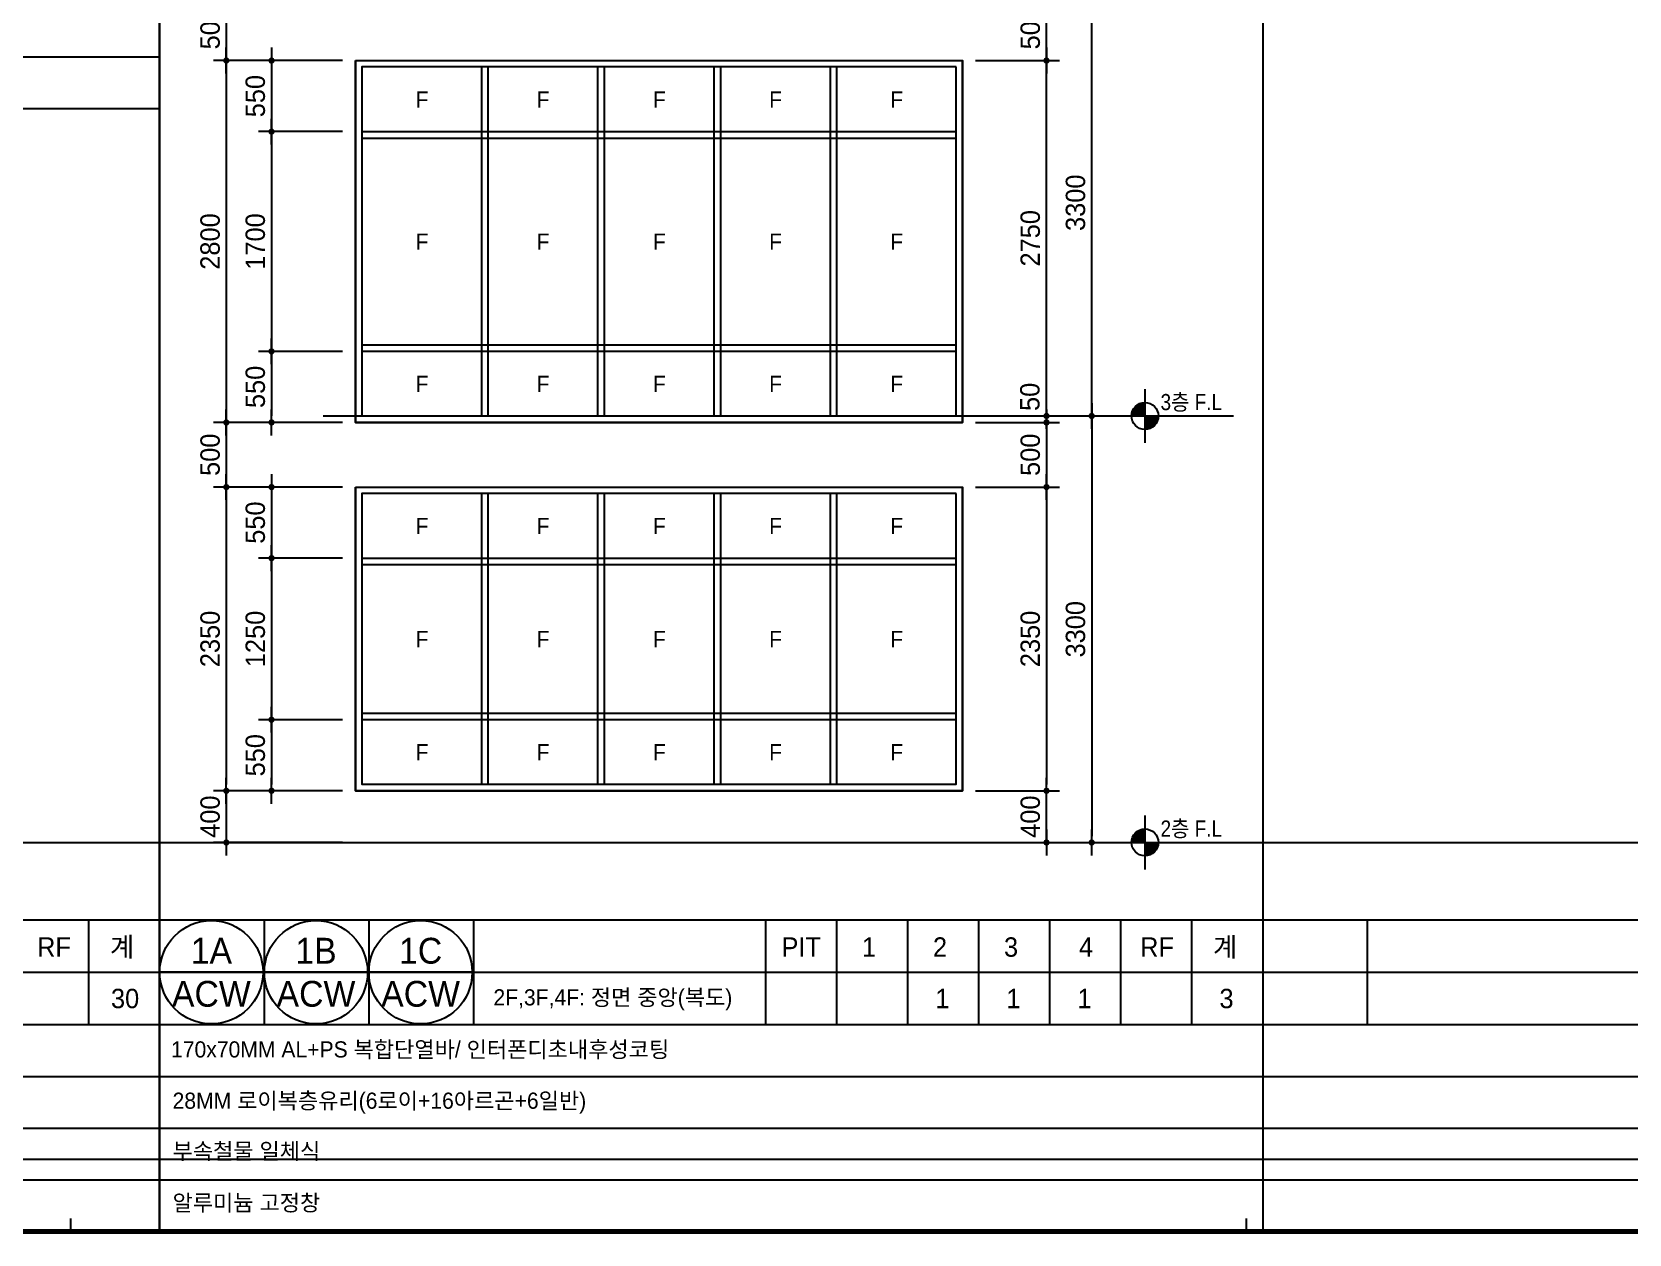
# Model space of a CAD drawing. Extents: x -25535497 to -25216507, y 8041684 to 8103002.
# Drawn here: x -25353125 to -25340760, y 8058811 to 8068112 of the extents above; entities that cross this region are included whole.
import ezdxf
from ezdxf.enums import TextEntityAlignment as Align

# ---------------------------------------------------------------- set-up
doc = ezdxf.new("R2010")
doc.units = 0
doc.header["$MEASUREMENT"] = 0
doc.linetypes.add('DASHDOT', pattern=[22, 20, -1, 0, -1])
doc.layers.get('Defpoints').update_dxf_attribs({"color": 45})
for name, color, linetype in [('0_form', 8, 'Continuous'), ('0_SYM', 7, 'Continuous'), ('A_WID', 4, 'Continuous'), ('DIM', 7, 'Continuous'), ('FIN', 6, 'Continuous'), ('SYM', 7, 'Continuous'), ('text', 7, 'Continuous')]:
    doc.layers.add(name, color=color, linetype=linetype)
doc.styles.add('songdoh', font='')
doc.styles.add('돋움', font='')
doc.styles.get('songdoh').set_extended_font_data('Dotum')
doc.styles.get('돋움').set_extended_font_data('Dotum')
doc.dimstyles.new('DONGWOO', dxfattribs={"dimscale": 300, "dimtxt": 3, "dimasz": 1, "dimexe": 2, "dimexo": 2, "dimgap": 1, "dimtad": 1, "dimdec": 0, "dimzin": 11, "dimdsep": 46, "dimtxsty": 'songdoh', "dimblk": 'DOT-6', "dimcen": 2, "dimdle": 2, "dimclrd": 256, "dimclre": 256, "dimclrt": 3, "dimadec": 0, "dimazin": 0, "dimtfac": 1, "dimtdec": 0, "dimtix": 1, "dimtmove": 2, "dimatfit": 3, "dimldrblk": 'DOT', "dimfxl": 2, "dimtolj": 1, "dimtzin": 11, "dimarcsym": 0})

# ---------------------------------------------------------------- blocks, each defined once
blk = doc.blocks.new('창호표')
at = {"layer": '0_form', "color": 3}
for p, q in [((0, 278), (8540, 278)), ((0, -6000), (8540, -6000)), ((0, -8410), (8540, -8410))]:
    blk.add_line(p, q, dxfattribs=at)
at = {"layer": '0_form', "color": 7}
for p, q in [((0, 278), (0, -8410)), ((8540, 278), (8540, -8410)), ((4690, -6000), (4690, -6810)), ((5240, -6000), (5240, -6810)), ((5790, -6000), (5790, -6810)), ((6340, -6000), (6340, -6810)), ((6890, -6000), (6890, -6810)), ((7440, -6000), (7440, -6810)), ((7990, -6000), (7990, -6810)), ((0, -6405), (8540, -6405)), ((0, -6810), (8540, -6810)), ((0, -7210), (8540, -7210)), ((0, -7610), (8540, -7610)), ((0, -8010), (8540, -8010))]:
    blk.add_line(p, q, dxfattribs=at)
at = {"layer": '0_form', "color": 1, "linetype": 'DASHDOT'}
blk.add_line((0, -5400), (8540, -5400), dxfattribs=at)
at = {"layer": '0_form'}
blk.add_line((810, -6000), (810, -6810), dxfattribs=at)
at = {"layer": '0_form', "color": 3, "style": '돋움'}
for s, p in [('PIT', (4967, -6284)), ('4', (7172, -6284)), ('RF', (7722, -6284))]:
    blk.add_text(s, height=150, dxfattribs=at).set_placement(p, align=Align.CENTER)
for s, p in [('1', (5437, -6284)), ('2', (5987, -6284)), ('3', (6537, -6284)), ('계', (8155, -6284))]:
    blk.add_text(s, height=150, dxfattribs=at).set_placement(p)
blk = doc.blocks.new('KMS_SHEET$0$김천 도면폼(XR)')
at = {"color": 55}
for p, q in [((22686, 3218), (22686, 3380)), ((40870, 3218), (40870, 3380))]:
    blk.add_line(p, q, dxfattribs=at)
at = {"color": 2, "const_width": 79.9}
blk.add_lwpolyline([(83232, 3182), (4501, 3182), (4501, 58666), (83232, 58666)], close=True, dxfattribs=at)
at = {"layer": 'Defpoints', "ltscale": 2}
blk.add_lwpolyline([(5500, 57780), (74243, 57780), (74243, 4293), (5500, 4293)], close=True, dxfattribs=at)
blk = doc.blocks.new('KMS_SHEET', base_point=(2746843.44, 1131951.81))
at = {"xscale": 0.0100119047570738, "yscale": 0.0100119047570738, "zscale": 0.0100119047570738}
blk.add_blockref('KMS_SHEET$0$김천 도면폼(XR)', (2746832.63, 1131939.2), dxfattribs=at)
blk = doc.blocks.new('DOOR')
at = {"color": 0}
blk.add_line((-44282, 44513), (-45482, 44513), dxfattribs=at)
at = {"color": 0, "linetype": 'Continuous'}
blk.add_circle((-44882, 44513), 600, dxfattribs=at)
at = {"layer": 'Defpoints', "style": '돋움', "width": 0.8}
blk.add_attdef('크기', text='', height=169, dxfattribs=at).set_placement((-44882, 44513), align=Align.MIDDLE_CENTER)
at = {"layer": 'SYM', "color": 3, "style": 'songdoh'}
for tag, p in [('번호', (-44882, 44763)), ('종류', (-44882, 44263))]:
    blk.add_attdef(tag, text='', height=300, dxfattribs=at).set_placement(p, align=Align.MIDDLE_CENTER)
blk = doc.blocks.new('_Dot')
at = {"color": 0, "linetype": 'ByBlock', "lineweight": -2}
blk.add_line((-0.5, 0), (-1, 0), dxfattribs=at)
at = {"color": 0, "linetype": 'ByBlock', "const_width": 0.5}
blk.add_lwpolyline([(-0.25, 0, 1), (0.25, 0, 1)], format="xyb", close=True, dxfattribs=at)
blk = doc.blocks.new('DOT-6')
at = {"layer": 'DIM', "color": 7, "ltscale": 0.5}
blk.add_line((2, 0), (-2, 0), dxfattribs=at)
at = {"layer": 'DIM', "color": 7, "ltscale": 0.5, "xscale": 0.9680000000043946, "yscale": 0.9680000000043946, "zscale": 0.9680000000043946}
blk.add_blockref('_Dot', (0, 0), dxfattribs=at)
blk = doc.blocks.new('*D198')
at = {"layer": 'Defpoints', "color": 0, "linetype": 'Continuous'}
for p in [(-25350620, 8067891), (-25351270, 8067341), (-25350620, 8067341)]:
    blk.add_point(p, dxfattribs=at)
at = {"layer": 'DIM', "linetype": 'Continuous', "lineweight": -2}
for p, q in [((-25350720, 8067891), (-25351370, 8067891)), ((-25351270, 8067841), (-25351270, 8067391)), ((-25350720, 8067341), (-25351370, 8067341))]:
    blk.add_line(p, q, dxfattribs=at)
at = {"layer": 'DIM', "linetype": 'Continuous', "lineweight": -2, "xscale": 50, "yscale": 50, "zscale": 50}
for p, rotation in [((-25351270, 8067891), 90), ((-25351270, 8067341), 270)]:
    blk.add_blockref('DOT-6', p, dxfattribs=dict(at, rotation=rotation))
at = {"layer": 'DIM', "color": 3, "linetype": 'Continuous', "insert": (-25351395, 8067616), "char_height": 150, "attachment_point": 5, "rotation": 90, "style": 'songdoh'}
blk.add_mtext('\\A1;550', dxfattribs=at)
blk = doc.blocks.new('*D199')
at = {"layer": 'Defpoints', "color": 0, "linetype": 'Continuous'}
for p in [(-25350620, 8067341), (-25351270, 8065641), (-25350620, 8065641)]:
    blk.add_point(p, dxfattribs=at)
at = {"layer": 'DIM', "linetype": 'Continuous', "lineweight": -2}
for p, q in [((-25350720, 8067341), (-25351370, 8067341)), ((-25351270, 8067291), (-25351270, 8065691)), ((-25350720, 8065641), (-25351370, 8065641))]:
    blk.add_line(p, q, dxfattribs=at)
at = {"layer": 'DIM', "linetype": 'Continuous', "lineweight": -2, "xscale": 50, "yscale": 50, "zscale": 50}
for p, rotation in [((-25351270, 8067341), 90), ((-25351270, 8065641), 270)]:
    blk.add_blockref('DOT-6', p, dxfattribs=dict(at, rotation=rotation))
at = {"layer": 'DIM', "color": 3, "linetype": 'Continuous', "insert": (-25351395, 8066491), "char_height": 150, "attachment_point": 5, "rotation": 90, "style": 'songdoh'}
blk.add_mtext('\\A1;1700', dxfattribs=at)
blk = doc.blocks.new('*D200')
at = {"layer": 'Defpoints', "color": 0, "linetype": 'Continuous'}
for p in [(-25350620, 8065641), (-25351270, 8065091), (-25350620, 8065091)]:
    blk.add_point(p, dxfattribs=at)
at = {"layer": 'DIM', "linetype": 'Continuous', "lineweight": -2}
for p, q in [((-25350720, 8065641), (-25351370, 8065641)), ((-25351270, 8065591), (-25351270, 8065141)), ((-25350720, 8065091), (-25351370, 8065091))]:
    blk.add_line(p, q, dxfattribs=at)
at = {"layer": 'DIM', "linetype": 'Continuous', "lineweight": -2, "xscale": 50, "yscale": 50, "zscale": 50}
for p, rotation in [((-25351270, 8065641), 90), ((-25351270, 8065091), 270)]:
    blk.add_blockref('DOT-6', p, dxfattribs=dict(at, rotation=rotation))
at = {"layer": 'DIM', "color": 3, "linetype": 'Continuous', "insert": (-25351395, 8065366), "char_height": 150, "attachment_point": 5, "rotation": 90, "style": 'songdoh'}
blk.add_mtext('\\A1;550', dxfattribs=at)
blk = doc.blocks.new('*D201')
at = {"layer": 'Defpoints', "color": 0, "linetype": 'Continuous'}
for p in [(-25350620, 8064591), (-25351270, 8064041), (-25350620, 8064041)]:
    blk.add_point(p, dxfattribs=at)
at = {"layer": 'DIM', "linetype": 'Continuous', "lineweight": -2}
for p, q in [((-25350720, 8064591), (-25351370, 8064591)), ((-25351270, 8064541), (-25351270, 8064091)), ((-25350720, 8064041), (-25351370, 8064041))]:
    blk.add_line(p, q, dxfattribs=at)
at = {"layer": 'DIM', "linetype": 'Continuous', "lineweight": -2, "xscale": 50, "yscale": 50, "zscale": 50}
for p, rotation in [((-25351270, 8064591), 90), ((-25351270, 8064041), 270)]:
    blk.add_blockref('DOT-6', p, dxfattribs=dict(at, rotation=rotation))
at = {"layer": 'DIM', "color": 3, "linetype": 'Continuous', "insert": (-25351395, 8064316), "char_height": 150, "attachment_point": 5, "rotation": 90, "style": 'songdoh'}
blk.add_mtext('\\A1;550', dxfattribs=at)
blk = doc.blocks.new('*D202')
at = {"layer": 'Defpoints', "color": 0, "linetype": 'Continuous'}
for p in [(-25350620, 8064041), (-25351270, 8062791), (-25350620, 8062791)]:
    blk.add_point(p, dxfattribs=at)
at = {"layer": 'DIM', "linetype": 'Continuous', "lineweight": -2}
for p, q in [((-25350720, 8064041), (-25351370, 8064041)), ((-25351270, 8063991), (-25351270, 8062841)), ((-25350720, 8062791), (-25351370, 8062791))]:
    blk.add_line(p, q, dxfattribs=at)
at = {"layer": 'DIM', "linetype": 'Continuous', "lineweight": -2, "xscale": 50, "yscale": 50, "zscale": 50}
for p, rotation in [((-25351270, 8064041), 90), ((-25351270, 8062791), 270)]:
    blk.add_blockref('DOT-6', p, dxfattribs=dict(at, rotation=rotation))
at = {"layer": 'DIM', "color": 3, "linetype": 'Continuous', "insert": (-25351395, 8063416), "char_height": 150, "attachment_point": 5, "rotation": 90, "style": 'songdoh'}
blk.add_mtext('\\A1;1250', dxfattribs=at)
blk = doc.blocks.new('*D203')
at = {"layer": 'Defpoints', "color": 0, "linetype": 'Continuous'}
for p in [(-25350620, 8062791), (-25351270, 8062241), (-25350620, 8062241)]:
    blk.add_point(p, dxfattribs=at)
at = {"layer": 'DIM', "linetype": 'Continuous', "lineweight": -2}
for p, q in [((-25350720, 8062791), (-25351370, 8062791)), ((-25351270, 8062741), (-25351270, 8062291)), ((-25350720, 8062241), (-25351370, 8062241))]:
    blk.add_line(p, q, dxfattribs=at)
at = {"layer": 'DIM', "linetype": 'Continuous', "lineweight": -2, "xscale": 50, "yscale": 50, "zscale": 50}
for p, rotation in [((-25351270, 8062791), 90), ((-25351270, 8062241), 270)]:
    blk.add_blockref('DOT-6', p, dxfattribs=dict(at, rotation=rotation))
at = {"layer": 'DIM', "color": 3, "linetype": 'Continuous', "insert": (-25351395, 8062516), "char_height": 150, "attachment_point": 5, "rotation": 90, "style": 'songdoh'}
blk.add_mtext('\\A1;550', dxfattribs=at)
blk = doc.blocks.new('*D204')
at = {"layer": 'Defpoints', "color": 0, "linetype": 'Continuous'}
for p in [(-25350620, 8062241), (-25351620, 8061841), (-25350620, 8061841)]:
    blk.add_point(p, dxfattribs=at)
at = {"layer": 'DIM', "linetype": 'Continuous', "lineweight": -2}
for p, q in [((-25351620, 8062291), (-25351620, 8062341)), ((-25350720, 8062241), (-25351720, 8062241)), ((-25351620, 8062241), (-25351620, 8061841)), ((-25350720, 8061841), (-25351720, 8061841)), ((-25351620, 8061791), (-25351620, 8061741))]:
    blk.add_line(p, q, dxfattribs=at)
at = {"layer": 'DIM', "linetype": 'Continuous', "lineweight": -2, "xscale": 50, "yscale": 50, "zscale": 50}
for p, rotation in [((-25351620, 8062241), 270), ((-25351620, 8061841), 90)]:
    blk.add_blockref('DOT-6', p, dxfattribs=dict(at, rotation=rotation))
at = {"layer": 'DIM', "color": 3, "linetype": 'Continuous', "insert": (-25351745, 8062041), "char_height": 150, "attachment_point": 5, "rotation": 90, "style": 'songdoh'}
blk.add_mtext('\\A1;400', dxfattribs=at)
blk = doc.blocks.new('*D205')
at = {"layer": 'Defpoints', "color": 0, "linetype": 'Continuous'}
for p in [(-25350620, 8068391), (-25351620, 8067891), (-25350620, 8067891)]:
    blk.add_point(p, dxfattribs=at)
at = {"layer": 'DIM', "linetype": 'Continuous', "lineweight": -2}
for p, q in [((-25350720, 8068391), (-25351720, 8068391)), ((-25351620, 8068341), (-25351620, 8067941)), ((-25350720, 8067891), (-25351720, 8067891))]:
    blk.add_line(p, q, dxfattribs=at)
at = {"layer": 'DIM', "linetype": 'Continuous', "lineweight": -2, "xscale": 50, "yscale": 50, "zscale": 50}
for p, rotation in [((-25351620, 8068391), 90), ((-25351620, 8067891), 270)]:
    blk.add_blockref('DOT-6', p, dxfattribs=dict(at, rotation=rotation))
at = {"layer": 'DIM', "color": 3, "linetype": 'Continuous', "insert": (-25351745, 8068141), "char_height": 150, "attachment_point": 5, "rotation": 90, "style": 'songdoh'}
blk.add_mtext('\\A1;500', dxfattribs=at)
blk = doc.blocks.new('*D206')
at = {"layer": 'Defpoints', "color": 0, "linetype": 'Continuous'}
for p in [(-25350620, 8067891), (-25351620, 8065091), (-25350620, 8065091)]:
    blk.add_point(p, dxfattribs=at)
at = {"layer": 'DIM', "linetype": 'Continuous', "lineweight": -2}
for p, q in [((-25350720, 8067891), (-25351720, 8067891)), ((-25351620, 8067841), (-25351620, 8065141)), ((-25350720, 8065091), (-25351720, 8065091))]:
    blk.add_line(p, q, dxfattribs=at)
at = {"layer": 'DIM', "linetype": 'Continuous', "lineweight": -2, "xscale": 50, "yscale": 50, "zscale": 50}
for p, rotation in [((-25351620, 8067891), 90), ((-25351620, 8065091), 270)]:
    blk.add_blockref('DOT-6', p, dxfattribs=dict(at, rotation=rotation))
at = {"layer": 'DIM', "color": 3, "linetype": 'Continuous', "insert": (-25351745, 8066491), "char_height": 150, "attachment_point": 5, "rotation": 90, "style": 'songdoh'}
blk.add_mtext('\\A1;2800', dxfattribs=at)
blk = doc.blocks.new('*D207')
at = {"layer": 'Defpoints', "color": 0, "linetype": 'Continuous'}
for p in [(-25350620, 8065091), (-25351620, 8064591), (-25350620, 8064591)]:
    blk.add_point(p, dxfattribs=at)
at = {"layer": 'DIM', "linetype": 'Continuous', "lineweight": -2}
for p, q in [((-25350720, 8065091), (-25351720, 8065091)), ((-25351620, 8065041), (-25351620, 8064641)), ((-25350720, 8064591), (-25351720, 8064591))]:
    blk.add_line(p, q, dxfattribs=at)
at = {"layer": 'DIM', "linetype": 'Continuous', "lineweight": -2, "xscale": 50, "yscale": 50, "zscale": 50}
for p, rotation in [((-25351620, 8065091), 90), ((-25351620, 8064591), 270)]:
    blk.add_blockref('DOT-6', p, dxfattribs=dict(at, rotation=rotation))
at = {"layer": 'DIM', "color": 3, "linetype": 'Continuous', "insert": (-25351745, 8064841), "char_height": 150, "attachment_point": 5, "rotation": 90, "style": 'songdoh'}
blk.add_mtext('\\A1;500', dxfattribs=at)
blk = doc.blocks.new('*D208')
at = {"layer": 'Defpoints', "color": 0, "linetype": 'Continuous'}
for p in [(-25350620, 8064591), (-25351620, 8062241), (-25350620, 8062241)]:
    blk.add_point(p, dxfattribs=at)
at = {"layer": 'DIM', "linetype": 'Continuous', "lineweight": -2}
for p, q in [((-25350720, 8064591), (-25351720, 8064591)), ((-25351620, 8064541), (-25351620, 8062291)), ((-25350720, 8062241), (-25351720, 8062241))]:
    blk.add_line(p, q, dxfattribs=at)
at = {"layer": 'DIM', "linetype": 'Continuous', "lineweight": -2, "xscale": 50, "yscale": 50, "zscale": 50}
for p, rotation in [((-25351620, 8064591), 90), ((-25351620, 8062241), 270)]:
    blk.add_blockref('DOT-6', p, dxfattribs=dict(at, rotation=rotation))
at = {"layer": 'DIM', "color": 3, "linetype": 'Continuous', "insert": (-25351745, 8063416), "char_height": 150, "attachment_point": 5, "rotation": 90, "style": 'songdoh'}
blk.add_mtext('\\A1;2350', dxfattribs=at)
blk = doc.blocks.new('*D209')
at = {"layer": 'Defpoints', "color": 0, "linetype": 'Continuous'}
for p in [(-25345920, 8065141), (-25345920, 8061841), (-25344920, 8061841)]:
    blk.add_point(p, dxfattribs=at)
at = {"layer": 'DIM', "linetype": 'Continuous', "lineweight": -2}
for p, q in [((-25345820, 8065141), (-25344820, 8065141)), ((-25344920, 8065091), (-25344920, 8061891)), ((-25345820, 8061841), (-25344820, 8061841))]:
    blk.add_line(p, q, dxfattribs=at)
at = {"layer": 'DIM', "linetype": 'Continuous', "lineweight": -2, "xscale": 50, "yscale": 50, "zscale": 50}
for p, rotation in [((-25344920, 8065141), 90), ((-25344920, 8061841), 270)]:
    blk.add_blockref('DOT-6', p, dxfattribs=dict(at, rotation=rotation))
at = {"layer": 'DIM', "color": 3, "linetype": 'Continuous', "insert": (-25345045, 8063491), "char_height": 150, "attachment_point": 5, "rotation": 90, "style": 'songdoh'}
blk.add_mtext('\\A1;3300', dxfattribs=at)
blk = doc.blocks.new('*D210')
at = {"layer": 'Defpoints', "color": 0, "linetype": 'Continuous'}
for p in [(-25345920, 8065141), (-25345920, 8065091), (-25345270, 8065091)]:
    blk.add_point(p, dxfattribs=at)
at = {"layer": 'DIM', "linetype": 'Continuous', "lineweight": -2}
for p, q in [((-25345270, 8065191), (-25345270, 8065241)), ((-25345820, 8065141), (-25345170, 8065141)), ((-25345270, 8065141), (-25345270, 8065091)), ((-25345820, 8065091), (-25345170, 8065091)), ((-25345270, 8065041), (-25345270, 8064991))]:
    blk.add_line(p, q, dxfattribs=at)
at = {"layer": 'DIM', "linetype": 'Continuous', "lineweight": -2, "xscale": 50, "yscale": 50, "zscale": 50}
for p, rotation in [((-25345270, 8065141), 270), ((-25345270, 8065091), 90)]:
    blk.add_blockref('DOT-6', p, dxfattribs=dict(at, rotation=rotation))
at = {"layer": 'DIM', "color": 3, "linetype": 'Continuous', "insert": (-25345398, 8065289), "char_height": 150, "attachment_point": 5, "rotation": 90, "style": 'songdoh'}
blk.add_mtext('\\A1;50', dxfattribs=at)
blk = doc.blocks.new('*D211')
at = {"layer": 'Defpoints', "color": 0, "linetype": 'Continuous'}
for p in [(-25345920, 8068441), (-25344920, 8068441), (-25345920, 8065141)]:
    blk.add_point(p, dxfattribs=at)
at = {"layer": 'DIM', "linetype": 'Continuous', "lineweight": -2}
for p, q in [((-25345820, 8068441), (-25344820, 8068441)), ((-25344920, 8065191), (-25344920, 8068391)), ((-25345820, 8065141), (-25344820, 8065141))]:
    blk.add_line(p, q, dxfattribs=at)
at = {"layer": 'DIM', "linetype": 'Continuous', "lineweight": -2, "xscale": 50, "yscale": 50, "zscale": 50}
for p, rotation in [((-25344920, 8068441), 90), ((-25344920, 8065141), 270)]:
    blk.add_blockref('DOT-6', p, dxfattribs=dict(at, rotation=rotation))
at = {"layer": 'DIM', "color": 3, "linetype": 'Continuous', "insert": (-25345045, 8066791), "char_height": 150, "attachment_point": 5, "rotation": 90, "style": 'songdoh'}
blk.add_mtext('\\A1;3300', dxfattribs=at)
blk = doc.blocks.new('*D215')
at = {"layer": 'Defpoints', "color": 0, "linetype": 'Continuous'}
for p in [(-25345920, 8068391), (-25345270, 8068391), (-25345920, 8067891)]:
    blk.add_point(p, dxfattribs=at)
at = {"layer": 'DIM', "linetype": 'Continuous', "lineweight": -2}
for p, q in [((-25345820, 8068391), (-25345170, 8068391)), ((-25345270, 8067941), (-25345270, 8068341)), ((-25345820, 8067891), (-25345170, 8067891))]:
    blk.add_line(p, q, dxfattribs=at)
at = {"layer": 'DIM', "linetype": 'Continuous', "lineweight": -2, "xscale": 50, "yscale": 50, "zscale": 50}
for p, rotation in [((-25345270, 8068391), 90), ((-25345270, 8067891), 270)]:
    blk.add_blockref('DOT-6', p, dxfattribs=dict(at, rotation=rotation))
at = {"layer": 'DIM', "color": 3, "linetype": 'Continuous', "insert": (-25345395, 8068141), "char_height": 150, "attachment_point": 5, "rotation": 90, "style": 'songdoh'}
blk.add_mtext('\\A1;500', dxfattribs=at)
blk = doc.blocks.new('*D216')
at = {"layer": 'Defpoints', "color": 0, "linetype": 'Continuous'}
for p in [(-25345920, 8067891), (-25345270, 8067891), (-25345920, 8065141)]:
    blk.add_point(p, dxfattribs=at)
at = {"layer": 'DIM', "linetype": 'Continuous', "lineweight": -2}
for p, q in [((-25345820, 8067891), (-25345170, 8067891)), ((-25345270, 8065191), (-25345270, 8067841)), ((-25345820, 8065141), (-25345170, 8065141))]:
    blk.add_line(p, q, dxfattribs=at)
at = {"layer": 'DIM', "linetype": 'Continuous', "lineweight": -2, "xscale": 50, "yscale": 50, "zscale": 50}
for p, rotation in [((-25345270, 8067891), 90), ((-25345270, 8065141), 270)]:
    blk.add_blockref('DOT-6', p, dxfattribs=dict(at, rotation=rotation))
at = {"layer": 'DIM', "color": 3, "linetype": 'Continuous', "insert": (-25345395, 8066516), "char_height": 150, "attachment_point": 5, "rotation": 90, "style": 'songdoh'}
blk.add_mtext('\\A1;2750', dxfattribs=at)
blk = doc.blocks.new('*D217')
at = {"layer": 'Defpoints', "color": 0, "linetype": 'Continuous'}
for p in [(-25345920, 8065091), (-25345920, 8064591), (-25345270, 8064591)]:
    blk.add_point(p, dxfattribs=at)
at = {"layer": 'DIM', "linetype": 'Continuous', "lineweight": -2}
for p, q in [((-25345820, 8065091), (-25345170, 8065091)), ((-25345270, 8065041), (-25345270, 8064641)), ((-25345820, 8064591), (-25345170, 8064591))]:
    blk.add_line(p, q, dxfattribs=at)
at = {"layer": 'DIM', "linetype": 'Continuous', "lineweight": -2, "xscale": 50, "yscale": 50, "zscale": 50}
for p, rotation in [((-25345270, 8065091), 90), ((-25345270, 8064591), 270)]:
    blk.add_blockref('DOT-6', p, dxfattribs=dict(at, rotation=rotation))
at = {"layer": 'DIM', "color": 3, "linetype": 'Continuous', "insert": (-25345395, 8064841), "char_height": 150, "attachment_point": 5, "rotation": 90, "style": 'songdoh'}
blk.add_mtext('\\A1;500', dxfattribs=at)
blk = doc.blocks.new('*D218')
at = {"layer": 'Defpoints', "color": 0, "linetype": 'Continuous'}
for p in [(-25345920, 8064591), (-25345920, 8062241), (-25345270, 8062241)]:
    blk.add_point(p, dxfattribs=at)
at = {"layer": 'DIM', "linetype": 'Continuous', "lineweight": -2}
for p, q in [((-25345820, 8064591), (-25345170, 8064591)), ((-25345270, 8064541), (-25345270, 8062291)), ((-25345820, 8062241), (-25345170, 8062241))]:
    blk.add_line(p, q, dxfattribs=at)
at = {"layer": 'DIM', "linetype": 'Continuous', "lineweight": -2, "xscale": 50, "yscale": 50, "zscale": 50}
for p, rotation in [((-25345270, 8064591), 90), ((-25345270, 8062241), 270)]:
    blk.add_blockref('DOT-6', p, dxfattribs=dict(at, rotation=rotation))
at = {"layer": 'DIM', "color": 3, "linetype": 'Continuous', "insert": (-25345395, 8063416), "char_height": 150, "attachment_point": 5, "rotation": 90, "style": 'songdoh'}
blk.add_mtext('\\A1;2350', dxfattribs=at)
blk = doc.blocks.new('*D219')
at = {"layer": 'Defpoints', "color": 0, "linetype": 'Continuous'}
for p in [(-25345920, 8062241), (-25345270, 8062241), (-25345920, 8061841)]:
    blk.add_point(p, dxfattribs=at)
at = {"layer": 'DIM', "linetype": 'Continuous', "lineweight": -2}
for p, q in [((-25345270, 8062291), (-25345270, 8062341)), ((-25345820, 8062241), (-25345170, 8062241)), ((-25345270, 8061841), (-25345270, 8062241)), ((-25345820, 8061841), (-25345170, 8061841)), ((-25345270, 8061791), (-25345270, 8061741))]:
    blk.add_line(p, q, dxfattribs=at)
at = {"layer": 'DIM', "linetype": 'Continuous', "lineweight": -2, "xscale": 50, "yscale": 50, "zscale": 50}
for p, rotation in [((-25345270, 8062241), 270), ((-25345270, 8061841), 90)]:
    blk.add_blockref('DOT-6', p, dxfattribs=dict(at, rotation=rotation))
at = {"layer": 'DIM', "color": 3, "linetype": 'Continuous', "insert": (-25345395, 8062041), "char_height": 150, "attachment_point": 5, "rotation": 90, "style": 'songdoh'}
blk.add_mtext('\\A1;400', dxfattribs=at)
blk = doc.blocks.new('0_form57346')
at = {"layer": '0_form', "color": 7}
for p, q in [((0, 26064), (0, 0)), ((0, 2005), (8540, 2005)), ((0, 1600), (8540, 1600)), ((0, 1200), (8540, 1200)), ((0, 800), (8540, 800)), ((0, 400), (8540, 400))]:
    blk.add_line(p, q, dxfattribs=at)
at = {"layer": '0_form', "color": 1, "linetype": 'DASHDOT'}
blk.add_line((0, 3010), (8540, 3010), dxfattribs=at)
at = {"layer": '0_form', "color": 3}
for p, q in [((0, 2410), (8540, 2410)), ((0, 0), (8540, 0))]:
    blk.add_line(p, q, dxfattribs=at)
at = {"layer": '0_form'}
blk.add_line((810, 2410), (810, 1600), dxfattribs=at)

msp = doc.modelspace()

# ---------------------------------------------------------------- linework, layer by layer
for p, q in [((-25344508.2, 8065349.8), (-25344508.2, 8064933.2)), ((-25344720.1, 8065141.5), (-25343823.2, 8065141.5)), ((-25344508.2, 8062049.8), (-25344508.2, 8061633.2)), ((-25344720.1, 8061841.5), (-25343823.2, 8061841.5))]:
    msp.add_line(p, q)
at = {"ltscale": 4}
for points in [[(-25350620.1, 8067891.5), (-25345920.1, 8067891.5), (-25345920.1, 8065091.5), (-25350620.1, 8065091.5)], [(-25350620.1, 8064591.5), (-25345920.1, 8064591.5), (-25345920.1, 8062241.5), (-25350620.1, 8062241.5)]]:
    msp.add_lwpolyline(points, close=True, dxfattribs=at)
at = {"color": 1, "const_width": 104.2}
for points in [[(-25344508.2, 8065193.6, 0.4142136), (-25344560.2, 8065141.5, 1)], [(-25344508.2, 8065089.4, 0.4142136), (-25344456.1, 8065141.5, 1)], [(-25344508.2, 8061893.6, 0.4142136), (-25344560.2, 8061841.5, 1)], [(-25344508.2, 8061789.4, 0.4142136), (-25344456.1, 8061841.5, 1)]]:
    msp.add_lwpolyline(points, format="xyb", dxfattribs=at)
for centre in [(-25344508.2, 8065141.5), (-25344508.2, 8061841.5)]:
    msp.add_circle(centre, 104.2)
at = {"layer": '0_form', "color": 7}
for p, q in [((-25343596.2, 8076207.7), (-25343596.2, 8058831.5)), ((-25347446.2, 8061241.5), (-25347446.2, 8060431.5)), ((-25346896.2, 8061241.5), (-25346896.2, 8060431.5)), ((-25346346.2, 8061241.5), (-25346346.2, 8060431.5)), ((-25345796.2, 8061241.5), (-25345796.2, 8060431.5)), ((-25345246.2, 8061241.5), (-25345246.2, 8060431.5)), ((-25344696.2, 8061241.5), (-25344696.2, 8060431.5)), ((-25344146.2, 8061241.5), (-25344146.2, 8060431.5)), ((-25352136.2, 8060836.5), (-25343596.2, 8060836.5)), ((-25352136.2, 8060431.5), (-25343596.2, 8060431.5)), ((-25352136.2, 8060031.5), (-25343596.2, 8060031.5)), ((-25352136.2, 8059631.5), (-25343596.2, 8059631.5)), ((-25352136.2, 8059231.5), (-25343596.2, 8059231.5))]:
    msp.add_line(p, q, dxfattribs=at)
at = {"layer": '0_form', "color": 1, "linetype": 'DASHDOT'}
for p, q in [((-25350870.1, 8065141.5), (-25344042.9, 8065141.5)), ((-25352136.2, 8061841.5), (-25343596.2, 8061841.5))]:
    msp.add_line(p, q, dxfattribs=at)
at = {"layer": '0_form', "color": 3}
for p, q in [((-25352136.2, 8061241.5), (-25343596.2, 8061241.5)), ((-25352136.2, 8058831.5), (-25343596.2, 8058831.5))]:
    msp.add_line(p, q, dxfattribs=at)
at = {"layer": '0_form'}
for p, q in [((-25351326.2, 8061241.5), (-25351326.2, 8060431.5)), ((-25350516.2, 8061241.5), (-25350516.2, 8060431.5)), ((-25349706.2, 8061241.5), (-25349706.2, 8060431.5))]:
    msp.add_line(p, q, dxfattribs=at)
at = {"layer": '0_form', "color": 7}
msp.add_lwpolyline([(-25352136.2, 8076207.7), (-25343596.2, 8076207.7), (-25343596.2, 8058831.5), (-25352136.2, 8058831.5)], close=True, dxfattribs=at)
at = {"layer": 'A_WID', "ltscale": 4}
for p, q in [((-25350620.1, 8067891.5), (-25345920.1, 8067891.5)), ((-25349645.1, 8067841.5), (-25349645.1, 8065141.5)), ((-25349595.1, 8067841.5), (-25349595.1, 8065141.5)), ((-25348745.1, 8067841.5), (-25348745.1, 8065141.5)), ((-25348745.1, 8067841.5), (-25348745.1, 8065141.5)), ((-25348695.1, 8067841.5), (-25348695.1, 8065141.5)), ((-25348695.1, 8067841.5), (-25348695.1, 8065141.5)), ((-25347845.1, 8067841.5), (-25347845.1, 8065141.5)), ((-25347845.1, 8067841.5), (-25347845.1, 8065141.5)), ((-25347795.1, 8067841.5), (-25347795.1, 8065141.5)), ((-25347795.1, 8067841.5), (-25347795.1, 8065141.5)), ((-25346945.1, 8067841.5), (-25346945.1, 8065141.5)), ((-25346895.1, 8067841.5), (-25346895.1, 8065141.5)), ((-25350570.1, 8067341.5), (-25345970.1, 8067341.5)), ((-25350570.1, 8067291.5), (-25345970.1, 8067291.5)), ((-25350570.1, 8065691.5), (-25345970.1, 8065691.5)), ((-25350570.1, 8065641.5), (-25345970.1, 8065641.5)), ((-25350570.1, 8065141.5), (-25345970.1, 8065141.5)), ((-25350620.1, 8065091.5), (-25345920.1, 8065091.5)), ((-25350620.1, 8064591.5), (-25345920.1, 8064591.5)), ((-25349645.1, 8064541.5), (-25349645.1, 8062291.5)), ((-25349595.1, 8064541.5), (-25349595.1, 8062291.5)), ((-25348745.1, 8064541.5), (-25348745.1, 8062291.5)), ((-25348745.1, 8064541.5), (-25348745.1, 8062291.5)), ((-25348695.1, 8064541.5), (-25348695.1, 8062291.5)), ((-25348695.1, 8064541.5), (-25348695.1, 8062291.5)), ((-25347845.1, 8064541.5), (-25347845.1, 8062291.5)), ((-25347845.1, 8064541.5), (-25347845.1, 8062291.5)), ((-25347795.1, 8064541.5), (-25347795.1, 8062291.5)), ((-25347795.1, 8064541.5), (-25347795.1, 8062291.5)), ((-25346945.1, 8064541.5), (-25346945.1, 8062291.5)), ((-25346895.1, 8064541.5), (-25346895.1, 8062291.5)), ((-25350570.1, 8064041.5), (-25345970.1, 8064041.5)), ((-25350570.1, 8063991.5), (-25345970.1, 8063991.5)), ((-25350570.1, 8062841.5), (-25345970.1, 8062841.5)), ((-25350570.1, 8062791.5), (-25345970.1, 8062791.5))]:
    msp.add_line(p, q, dxfattribs=at)
for points in [[(-25350620.1, 8067891.5), (-25350620.1, 8065091.5)], [(-25345970.1, 8067841.5), (-25350570.1, 8067841.5), (-25350570.1, 8065141.5)], [(-25345970.1, 8065141.5), (-25345970.1, 8067841.5)], [(-25345920.1, 8065091.5), (-25345920.1, 8067891.5)], [(-25350620.1, 8064591.5), (-25350620.1, 8062241.5), (-25345920.1, 8062241.5), (-25345920.1, 8064591.5)]]:
    msp.add_lwpolyline(points, dxfattribs=at)
msp.add_lwpolyline([(-25345970.1, 8064541.5), (-25350570.1, 8064541.5), (-25350570.1, 8062291.5), (-25345970.1, 8062291.5)], close=True, dxfattribs=at)

# ---------------------------------------------------------------- block references
at = {"layer": '0_form'}
msp.add_blockref('0_form57346', (-25343596.2, 8058831.5), dxfattribs=at)
at = {"layer": '0_form', "color": 7}
for p in [(-25360676.2, 8075929.6), (-25360676.2, 8067241.5)]:
    msp.add_blockref('창호표', p, dxfattribs=at)
at = {"layer": '0_SYM', "xscale": 0.6666666666666666, "yscale": 0.6666666666666666, "zscale": 0.6666666666666666}
for p, values in [((-25321814.6, 8031161.5), {'종류': 'ACW', '번호': '1A'}), ((-25321004.6, 8031161.5), {'종류': 'ACW', '번호': '1B'}), ((-25320194.6, 8031161.5), {'종류': 'ACW', '번호': '1C'})]:
    msp.add_blockref('DOOR', p, dxfattribs=at).add_auto_attribs(values)
at = {"layer": 'FIN', "color": 5, "ltscale": 4, "xscale": 50, "yscale": 50, "zscale": 50}
msp.add_blockref('KMS_SHEET', (-25363641.2, 8057869), dxfattribs=at)

# ---------------------------------------------------------------- texts
at = {"layer": '0_form', "color": 3, "style": '돋움'}
for s, p in [('PIT', (-25347168.9, 8060957.1)), ('4', (-25344964.3, 8060957.1)), ('RF', (-25344414.3, 8060957.1))]:
    msp.add_text(s, height=150, dxfattribs=at).set_placement(p, align=Align.CENTER)
for s, p in [('1', (-25346698.9, 8060957.1)), ('2', (-25346148.9, 8060957.1)), ('3', (-25345598.9, 8060957.1)), ('계', (-25343981.3, 8060957.1))]:
    msp.add_text(s, height=150, dxfattribs=at).set_placement(p)
for s, p in [('30', (-25352403.8, 8060634)), ('1', (-25346076.2, 8060634)), ('1', (-25345526.2, 8060634)), ('1', (-25344976.2, 8060634)), ('3', (-25343876.2, 8060634))]:
    msp.add_text(s, height=150, dxfattribs=at).set_placement(p, align=Align.MIDDLE_CENTER)
at = {"layer": 'DIM', "linetype": 'Continuous', "style": '돋움', "width": 0.9}
for s, p in [('3층 F.L', (-25344387, 8065186.2)), ('2층 F.L', (-25344387, 8061886.2))]:
    msp.add_text(s, height=125, dxfattribs=at).set_placement(p)
at = {"layer": 'text', "style": '돋움'}
for p in [(-25350105.2, 8067589.6), (-25349167.7, 8067589.6), (-25348267.7, 8067589.6), (-25347367.7, 8067589.6), (-25346430.2, 8067589.6), (-25350105.2, 8066489.6), (-25349167.7, 8066489.6), (-25348267.7, 8066489.6), (-25347367.7, 8066489.6), (-25346430.2, 8066489.6), (-25350105.2, 8065389.6), (-25349167.7, 8065389.6), (-25348267.7, 8065389.6), (-25347367.7, 8065389.6), (-25346430.2, 8065389.6), (-25350105.2, 8064289.6), (-25349167.7, 8064289.6), (-25348267.7, 8064289.6), (-25347367.7, 8064289.6), (-25346430.2, 8064289.6), (-25350105.2, 8063414.6), (-25349167.7, 8063414.6), (-25348267.7, 8063414.6), (-25347367.7, 8063414.6), (-25346430.2, 8063414.6), (-25350105.2, 8062539.6), (-25349167.7, 8062539.6), (-25348267.7, 8062539.6), (-25347367.7, 8062539.6), (-25346430.2, 8062539.6)]:
    msp.add_text('F', height=125, dxfattribs=at).set_placement(p, align=Align.MIDDLE_CENTER)
for s, p in [('2F,3F,4F: 정면 중앙(복도)', (-25349552.2, 8060642.8)), ('28MM 로이복층유리(6로이+16아르곤+6일반)', (-25352036.2, 8059843.3)), ('부속철물 일체식', (-25352036.2, 8059453.3)), ('알루미늄 고정창', (-25352036.2, 8059053.3))]:
    msp.add_text(s, height=125, dxfattribs=at).set_placement(p, align=Align.MIDDLE_LEFT)
msp.add_text('170x70MM AL+PS 복합단열바/ 인터폰디초내후성코팅', height=125, dxfattribs=at).set_placement((-25352048.2, 8060177.5))

# ---------------------------------------------------------------- dimensions: what is measured, and where the dimension line sits
at = {"layer": 'DIM', "linetype": 'Continuous'}
for base, p1, p2, angle, picture, middle in [((-25351620.1, 8067891.5), (-25350620.1, 8068391.5), (-25350620.1, 8067891.5), 270, '*D205', (-25351745.2, 8068141.5)), ((-25344920.1, 8068441.5), (-25345920.1, 8065141.5), (-25345920.1, 8068441.5), 90, '*D211', (-25345045.2, 8066791.5)), ((-25345270.1, 8068391.5), (-25345920.1, 8067891.5), (-25345920.1, 8068391.5), 90, '*D215', (-25345395.2, 8068141.5)), ((-25351620.1, 8065091.5), (-25350620.1, 8067891.5), (-25350620.1, 8065091.5), 270, '*D206', (-25351745.2, 8066491.5)), ((-25351270.1, 8067341.5), (-25350620.1, 8067891.5), (-25350620.1, 8067341.5), 270, '*D198', (-25351395.2, 8067616.5)), ((-25345270.1, 8067891.5), (-25345920.1, 8065141.5), (-25345920.1, 8067891.5), 90, '*D216', (-25345395.2, 8066516.5)), ((-25351270.1, 8065641.5), (-25350620.1, 8067341.5), (-25350620.1, 8065641.5), 270, '*D199', (-25351395.2, 8066491.5)), ((-25351270.1, 8065091.5), (-25350620.1, 8065641.5), (-25350620.1, 8065091.5), 270, '*D200', (-25351395.2, 8065366.5)), ((-25344920.1, 8061841.5), (-25345920.1, 8065141.5), (-25345920.1, 8061841.5), 270, '*D209', (-25345045.2, 8063491.5)), ((-25351620.1, 8064591.5), (-25350620.1, 8065091.5), (-25350620.1, 8064591.5), 270, '*D207', (-25351745.2, 8064841.5)), ((-25345270.1, 8064591.5), (-25345920.1, 8065091.5), (-25345920.1, 8064591.5), 270, '*D217', (-25345395.2, 8064841.5)), ((-25351620.1, 8062241.5), (-25350620.1, 8064591.5), (-25350620.1, 8062241.5), 270, '*D208', (-25351745.2, 8063416.5)), ((-25351270.1, 8064041.5), (-25350620.1, 8064591.5), (-25350620.1, 8064041.5), 270, '*D201', (-25351395.2, 8064316.5)), ((-25345270.1, 8062241.5), (-25345920.1, 8064591.5), (-25345920.1, 8062241.5), 270, '*D218', (-25345395.2, 8063416.5)), ((-25351270.1, 8062791.5), (-25350620.1, 8064041.5), (-25350620.1, 8062791.5), 270, '*D202', (-25351395.2, 8063416.5)), ((-25351270.1, 8062241.5), (-25350620.1, 8062791.5), (-25350620.1, 8062241.5), 270, '*D203', (-25351395.2, 8062516.5)), ((-25351620.1, 8061841.5), (-25350620.1, 8062241.5), (-25350620.1, 8061841.5), 270, '*D204', (-25351745.2, 8062041.5)), ((-25345270.1, 8062241.5), (-25345920.1, 8061841.5), (-25345920.1, 8062241.5), 90, '*D219', (-25345395.2, 8062041.5))]:
    dim = msp.add_linear_dim(base=base, p1=p1, p2=p2, angle=angle, dimstyle='DONGWOO', override={"dimscale": 50}, dxfattribs=at)
    dim.commit()
    dim.dimension.update_dxf_attribs({"geometry": picture, "text_midpoint": middle})
dim = msp.add_linear_dim(base=(-25345270.1, 8065091.5), p1=(-25345920.1, 8065141.5), p2=(-25345920.1, 8065091.5), angle=270, dimstyle='DONGWOO', override={"dimscale": 50}, dxfattribs=at)
dim.commit()
dim.dimension.update_dxf_attribs({"geometry": '*D210', "text_midpoint": (-25345397.6, 8065288.6), "dimtype": 160})

doc.saveas('drawing.dxf')
